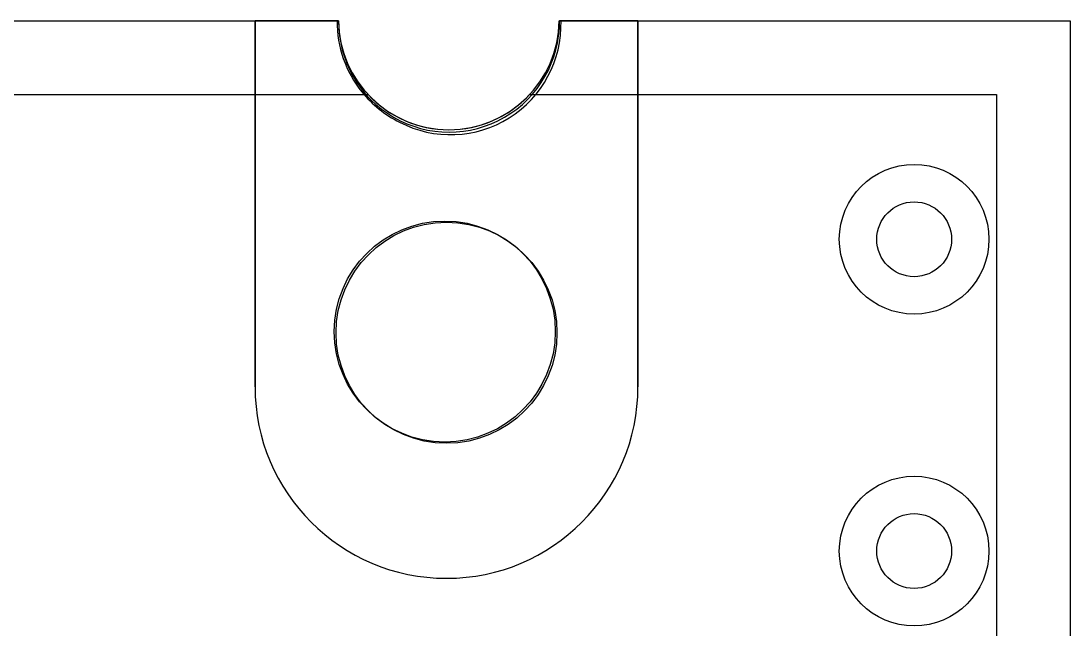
# Model space of a CAD drawing. Extents: x -14 to 27.9, y 0 to 17.8.
# Drawn here: x 23.666 to 27.94, y 15.303 to 17.78 of the extents above; entities that cross this region are included whole.
import ezdxf

# ---------------------------------------------------------------- set-up
doc = ezdxf.new("R2010")
doc.units = 0
doc.header["$MEASUREMENT"] = 0
doc.layers.add('Feature', color=7, linetype='CONTINUOUS')

msp = doc.modelspace()

# ---------------------------------------------------------------- linework, layer by layer
at = {"layer": 'Feature'}
for p, q in [((23.32, 17.78), (24.9595, 17.78)), ((23.32, 17.78, -1.96192), (24.9595, 17.78, -1.96192)), ((23.32, 17.78), (24.9595, 17.78)), ((23.32, 17.78, -1.96192), (24.9595, 17.78, -1.96192)), ((24.62, 17.78, 0.000305), (24.62, 16.29, 0.000305)), ((24.9606, 17.78, 0.000305), (24.62, 17.78, 0.000305)), ((24.62, 17.78, 0.000305), (24.62, 16.29, 0.000305)), ((24.62, 17.78, 0.001305), (24.62, 16.29, 0.001305)), ((24.62, 17.78, 0.000305), (24.62, 17.78, 0.001305)), ((24.9606, 17.78, 0.000305), (24.62, 17.78, 0.000305)), ((24.62, 17.78, 0.000305), (24.62, 17.78, 0.001305)), ((24.9606, 17.78, 0.001305), (24.62, 17.78, 0.001305)), ((24.62, 17.78, 0.000305), (24.62, 16.29, 0.000305)), ((24.9606, 17.78, 0.000305), (24.62, 17.78, 0.000305)), ((24.9606, 17.78, 0.001305), (24.62, 17.78, 0.001305)), ((24.62, 17.78, 0.001305), (24.62, 16.29, 0.001305)), ((24.9542, 17.78, -1.96222), (24.62, 17.78, -1.96222)), ((24.62, 17.78, -1.96322), (24.9542, 17.78, -1.96322)), ((24.62, 17.78, -1.96222), (24.62, 17.78, -1.96322)), ((24.62, 17.78, -1.96222), (24.62, 16.29, -1.96222)), ((24.62, 17.78, -1.96222), (24.62, 17.78, -1.96322)), ((24.62, 16.29, -1.96322), (24.62, 17.78, -1.96322)), ((24.62, 16.29, -1.96322), (24.62, 17.78, -1.96322)), ((24.62, 17.78, -1.96322), (24.9542, 17.78, -1.96322)), ((24.9542, 17.78, -1.96222), (24.62, 17.78, -1.96222)), ((24.62, 17.78, -1.96222), (24.62, 16.29, -1.96222)), ((24.9542, 17.78, -1.96222), (24.9542, 17.78, -1.96322)), ((24.9542, 17.78, -1.96222), (24.9542, 17.78, -1.96322)), ((24.9595, 17.78), (24.9595, 17.78, -1.96192)), ((24.9595, 17.78), (24.9595, 17.78, -1.96192)), ((24.9606, 17.78, 0.000305), (24.9606, 17.78, 0.001305)), ((24.9606, 17.78, 0.000305), (24.9606, 17.78, 0.001305)), ((25.8594, 17.78, -1.96192), (25.8594, 17.78)), ((25.8594, 17.78), (27.94, 17.78)), ((25.8594, 17.78, -1.96192), (27.94, 17.78, -1.96192)), ((25.8594, 17.78, -1.96192), (25.8594, 17.78)), ((25.8594, 17.78), (27.94, 17.78)), ((25.8594, 17.78, -1.96192), (27.94, 17.78, -1.96192)), ((26.18, 17.78, 0.000305), (25.8605, 17.78, 0.000305)), ((26.18, 17.78, 0.000305), (25.8605, 17.78, 0.000305)), ((25.8605, 17.78, 0.000305), (25.8605, 17.78, 0.001305)), ((26.18, 17.78, 0.001305), (25.8605, 17.78, 0.001305)), ((25.8605, 17.78, 0.000305), (25.8605, 17.78, 0.001305)), ((26.18, 17.78, 0.000305), (25.8605, 17.78, 0.000305)), ((26.18, 17.78, 0.001305), (25.8605, 17.78, 0.001305)), ((26.18, 17.78, -1.96222), (25.8664, 17.78, -1.96222)), ((25.8664, 17.78, -1.96322), (26.18, 17.78, -1.96322)), ((25.8664, 17.78, -1.96222), (25.8664, 17.78, -1.96322)), ((25.8664, 17.78, -1.96222), (25.8664, 17.78, -1.96322)), ((25.8664, 17.78, -1.96322), (26.18, 17.78, -1.96322)), ((26.18, 17.78, -1.96222), (25.8664, 17.78, -1.96222)), ((26.18, 16.29, 0.000305), (26.18, 17.78, 0.000305)), ((26.18, 17.78, 0.000305), (26.18, 17.78, 0.001305)), ((26.18, 16.29, 0.000305), (26.18, 17.78, 0.000305)), ((26.18, 17.78, 0.000305), (26.18, 17.78, 0.001305)), ((26.18, 16.29, 0.001305), (26.18, 17.78, 0.001305)), ((26.18, 16.29, 0.000305), (26.18, 17.78, 0.000305)), ((26.18, 16.29, 0.001305), (26.18, 17.78, 0.001305)), ((26.18, 16.29, -1.96222), (26.18, 17.78, -1.96222)), ((26.18, 17.78, -1.96322), (26.18, 16.29, -1.96322)), ((26.18, 17.78, -1.96222), (26.18, 17.78, -1.96322)), ((26.18, 17.78, -1.96222), (26.18, 17.78, -1.96322)), ((26.18, 17.78, -1.96322), (26.18, 16.29, -1.96322)), ((26.18, 16.29, -1.96222), (26.18, 17.78, -1.96222)), ((27.94, 17.78), (27.94, 0)), ((27.94, 17.78, -1.96192), (27.94, 0, -1.96192)), ((27.94, 17.78), (27.94, 17.78, -1.96192)), ((27.94, 17.78), (27.94, 0)), ((27.94, 17.78, -1.96192), (27.94, 0, -1.96192)), ((27.94, 17.78), (27.94, 17.78, -1.96192)), ((23.2041, 17.48, 0.000305), (25.0806, 17.48, 0.000305)), ((23.2041, 17.48, -1.96222), (25.0806, 17.48, -1.96222)), ((25.0556, 17.4916, -1.96222), (25.0556, 17.4916, -1.96322)), ((25.0556, 17.4916, -1.96222), (25.0556, 17.4916, -1.96322)), ((25.7384, 17.48, 0.000305), (27.64, 17.48, 0.000305)), ((25.7384, 17.48, -1.96222), (27.64, 17.48, -1.96222)), ((27.64, 17.48, 0.000305), (27.64, 0.3, 0.000305)), ((27.64, 17.48, -1.96222), (27.64, 0.3, -1.96222)), ((25.2085, 17.368, -1.96222), (25.2085, 17.368, -1.96322)), ((25.2085, 17.368, -1.96222), (25.2085, 17.368, -1.96322)), ((25.393, 16.9652, 0.001305), (25.393, 16.9652, 0.000305)), ((25.393, 16.9652, 0.001305), (25.393, 16.9652, 0.000305)), ((27.4574, 16.891, -1.96192), (27.4574, 16.891)), ((27.4574, 16.891, -1.96192), (27.4574, 16.891)), ((25.85, 16.51, -1.96192), (25.85, 16.51)), ((25.85, 16.51, -1.96192), (25.85, 16.51)), ((25.85, 16.51, -1.96322), (25.85, 16.51, -1.96222)), ((25.85, 16.51, -1.96322), (25.85, 16.51, -1.96222)), ((24.62, 16.29, 0.000305), (24.62, 16.29, 0.001305)), ((24.62, 16.29, 0.000305), (24.62, 16.29, 0.001305)), ((24.62, 16.29, -1.96222), (24.62, 16.29, -1.96322)), ((24.62, 16.29, -1.96222), (24.62, 16.29, -1.96322)), ((26.18, 16.29, 0.000305), (26.18, 16.29, 0.001305)), ((26.18, 16.29, 0.000305), (26.18, 16.29, 0.001305)), ((26.18, 16.29, -1.96222), (26.18, 16.29, -1.96322)), ((26.18, 16.29, -1.96222), (26.18, 16.29, -1.96322)), ((27.4574, 15.621, -1.96192), (27.4574, 15.621)), ((27.4574, 15.621, -1.96192), (27.4574, 15.621))]:
    msp.add_line(p, q, dxfattribs=at)
for centre, radius in [((27.305, 16.891), 0.3048), ((27.305, 16.891), 0.1524), ((27.305, 16.891), 0.1524), ((27.305, 16.891), 0.1524), ((27.305, 16.891), 0.1524), ((25.393, 16.5152), 0.45), ((25.393, 16.5152), 0.45), ((25.393, 16.5152), 0.45), ((25.393, 16.5152), 0.45), ((25.393, 16.5152), 0.45), ((25.4, 16.51), 0.45), ((25.4, 16.51), 0.45), ((25.4, 16.51), 0.45), ((25.4, 16.51), 0.45), ((25.4, 16.51), 0.45), ((25.4, 16.51), 0.45), ((25.4, 16.51), 0.45), ((25.4, 16.51), 0.45), ((25.4, 16.51), 0.45), ((25.4, 16.51), 0.45), ((27.305, 15.621), 0.3048), ((27.305, 15.621), 0.1524), ((27.305, 15.621), 0.1524), ((27.305, 15.621), 0.1524), ((27.305, 15.621), 0.1524)]:
    msp.add_circle(centre, radius, dxfattribs=at)
for centre, radius, start, end in [((25.4042, 17.7761, -1.96322), 0.45, 179.504, -140.779), ((25.4042, 17.7761, -1.96222), 0.45, 179.504, -140.779), ((25.4042, 17.7761, -1.96322), 0.45, 179.504, -140.779), ((25.4042, 17.7761, -1.96222), 0.45, 179.504, -140.779), ((25.4095, 17.7871), 0.45, -179.094, -0.905686), ((25.4095, 17.7871, -1.96192), 0.45, -179.094, -0.905686), ((25.4095, 17.7871), 0.45, -179.094, -0.905686), ((25.4095, 17.7871, -1.96192), 0.45, -179.094, -0.905686), ((25.4105, 17.7773, 0.000305), 0.45, 179.654, 0.345769), ((25.4105, 17.7773, 0.001305), 0.45, 179.654, 0.345769), ((25.4105, 17.7773, 0.000305), 0.45, 179.654, 0.345769), ((25.4105, 17.7773, 0.000305), 0.45, 179.654, 0.345769), ((25.4105, 17.7773, 0.001305), 0.45, 179.654, 0.345769), ((25.4166, 17.767, -1.96322), 0.45, -117.545, 1.65839), ((25.4166, 17.767, -1.96222), 0.45, -117.545, 1.65839), ((25.4166, 17.767, -1.96322), 0.45, -117.545, 1.65839), ((25.4166, 17.767, -1.96222), 0.45, -117.545, 1.65839), ((25.408, 17.7714, -1.96322), 0.45, -141.555, -116.314), ((25.408, 17.7714, -1.96222), 0.45, -141.555, -116.314), ((25.408, 17.7714, -1.96322), 0.45, -141.555, -116.314), ((25.408, 17.7714, -1.96222), 0.45, -141.555, -116.314), ((25.4095, 17.7871, 0.000305), 0.45, -136.963, -43.0372), ((25.4095, 17.7871, -1.96222), 0.45, -136.963, -43.0372), ((25.4, 16.29, 0.000305), 0.78, 180, 0), ((25.4, 16.29, 0.000305), 0.78, 180, 0), ((25.4, 16.29, 0.001305), 0.78, 180, 0), ((25.4, 16.29, 0.000305), 0.78, 180, 0), ((25.4, 16.29, 0.001305), 0.78, 180, 0), ((25.4, 16.29, -1.96222), 0.78, 180, 0), ((25.4, 16.29, -1.96322), 0.78, 180, 0), ((25.4, 16.29, -1.96322), 0.78, 180, 0), ((25.4, 16.29, -1.96222), 0.78, 180, 0)]:
    msp.add_arc(centre, radius, start, end, dxfattribs=at)

doc.saveas('drawing.dxf')
